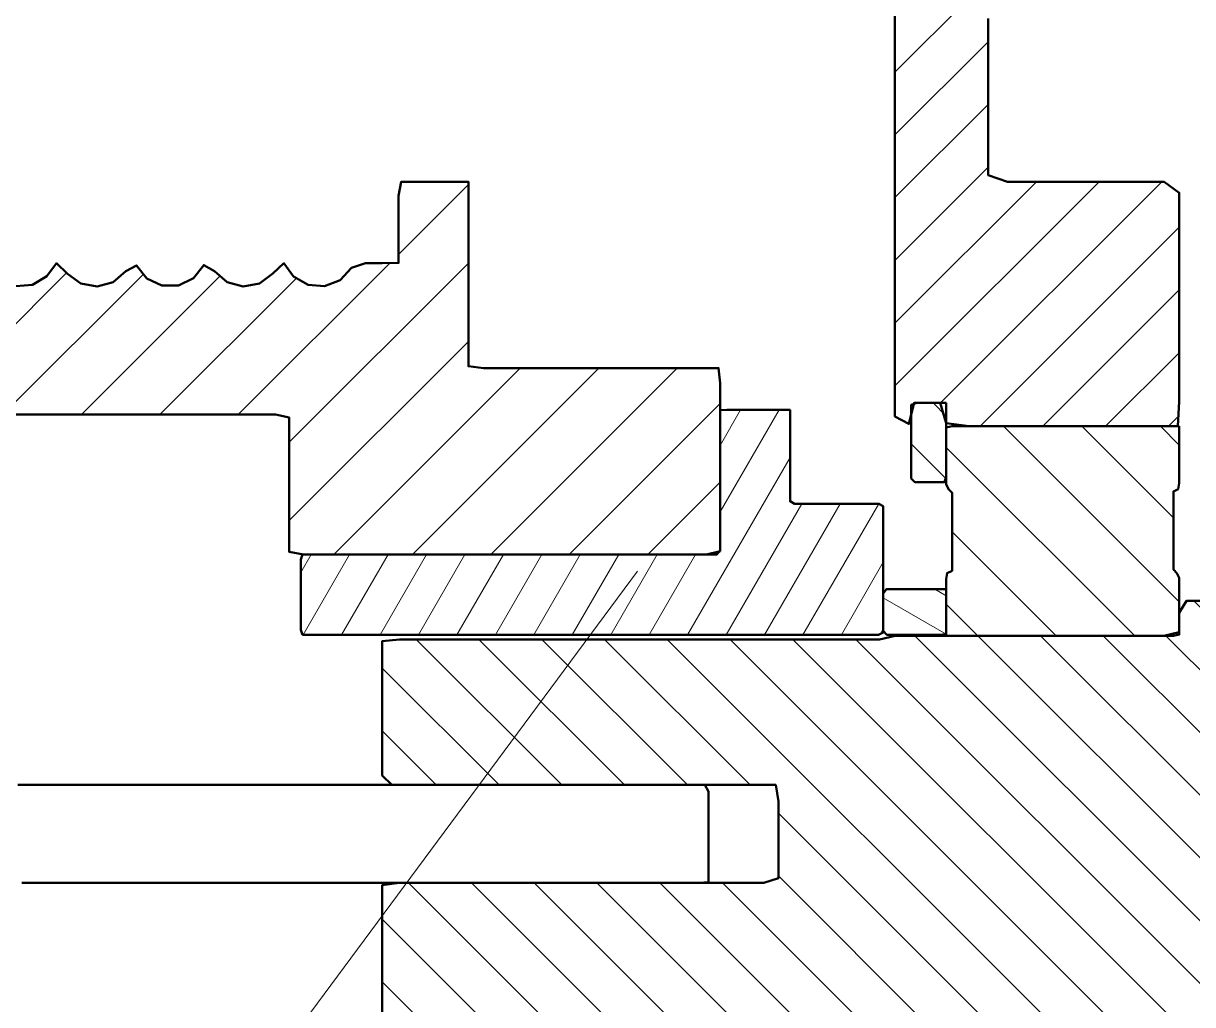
# Model space of a CAD drawing. Header units: millimetres. Extents: x 0 to 420, y 0 to 297.
# Drawn here: x 235.6 to 285.8, y 138.7 to 180.8 of the extents above; entities that cross this region are included whole.
import ezdxf

# ---------------------------------------------------------------- set-up
doc = ezdxf.new("R2010")
doc.units = ezdxf.units.MM
for name, color, linetype, lineweight in [('DIM', 3, 'CONTINUOUS', 18), ('HATCH', 8, 'CONTINUOUS', 13), ('VISIBLE', 7, 'CONTINUOUS', 50)]:
    doc.layers.add(name, color=color, linetype=linetype, lineweight=lineweight)

msp = doc.modelspace()

# ---------------------------------------------------------------- hatches: boundary and pattern name
at = {"layer": 'HATCH'}
h = msp.add_hatch(dxfattribs=at)
h.set_pattern_fill('ANSI31', scale=0.6)
h.paths.add_polyline_path([(273, 234.5), (273, 233.38), (273, 232.259), (273, 231.139), (273, 230.019), (273, 228.898), (273, 227.778), (273, 226.658), (273, 225.538), (273, 224.417), (273, 223.297), (273, 222.177), (273, 221.056), (273, 219.936), (273, 218.816), (273, 217.695), (273, 216.575), (273, 215.455), (273, 214.335), (273, 213.214), (273, 212.094), (273, 210.974), (273, 209.853), (273, 208.733), (273, 207.613), (273, 206.492), (273, 205.372), (273, 204.252), (273, 203.132), (273, 202.011), (273, 200.891), (273, 199.771), (273, 198.65), (273, 197.53), (273, 196.41), (273, 195.289), (273, 194.169), (273, 193.049), (273, 191.929), (273, 190.808), (273, 189.688), (273, 188.568), (273, 187.447), (273, 186.327), (273, 185.207), (273, 184.086), (273, 182.966), (273, 181.846), (273, 180.726), (273, 179.605), (273, 178.485), (273, 177.365), (273, 176.244), (273, 175.124), (273, 174.004), (273, 172.883), (273, 171.763), (273, 170.643), (273, 169.523), (273, 168.402), (273, 167.282), (273, 166.162), (273, 165.041), (273, 163.921), (273.6, 163.599), (273.82, 164.5), (274.94, 164.5), (275.2, 163.64), (276.18, 163.5), (277.301, 163.5), (278.421, 163.5), (279.541, 163.5), (280.662, 163.5), (281.782, 163.5), (282.902, 163.5), (284.023, 163.5), (285.143, 163.5), (285.2, 164.563), (285.2, 165.683), (285.2, 166.804), (285.2, 167.924), (285.2, 169.044), (285.2, 170.165), (285.2, 171.285), (285.2, 172.405), (285.2, 173.526), (284.554, 174), (283.434, 174), (282.314, 174), (281.193, 174), (280.073, 174), (278.953, 174), (277.832, 174), (277, 174.288), (277, 175.408), (277, 176.529), (277, 177.649), (277, 178.769), (277, 179.889), (277, 181.01), (277, 182.13), (277, 183.25), (277, 184.371), (277, 185.491), (277, 186.611), (277, 187.732), (277, 188.852), (277, 189.972), (277, 191.092), (277.213, 192), (278.333, 192), (279.453, 192), (280.574, 192), (281.694, 192), (282.814, 192), (283.935, 192), (285.055, 192), (286.175, 192), (287.295, 192), (288.416, 192), (289, 192.536), (289.285, 193.371), (290.406, 193.371), (291.526, 193.371), (292.646, 193.371), (293.767, 193.371), (294.887, 193.371), (296.007, 193.371), (297.127, 193.371), (298.248, 193.371), (299.368, 193.371), (300.488, 193.371), (301.609, 193.371), (302.729, 193.371), (303.849, 193.371), (304.97, 193.371), (306.09, 193.371), (307.21, 193.371), (308.331, 193.371), (309.451, 193.371), (310.571, 193.371), (311.691, 193.371), (312.812, 193.371), (313.932, 193.371), (315.052, 193.371), (316.173, 193.371), (317.293, 193.371), (318.413, 193.371), (319.534, 193.371), (320.654, 193.371), (321.774, 193.371), (322.894, 193.371), (324.015, 193.371), (325.135, 193.371), (326.255, 193.371), (327.376, 193.371), (328.496, 193.371), (329.616, 193.371), (330.737, 193.371), (331.857, 193.371), (332.977, 193.371), (334.097, 193.371), (335.218, 193.371), (336.338, 193.371), (337.458, 193.371), (338.579, 193.371), (339.699, 193.371), (340.819, 193.371), (341.94, 193.371), (343.06, 193.371), (344.18, 193.371), (345.3, 193.371), (346.421, 193.371), (347.541, 193.371), (348.661, 193.371), (349, 194.153), (349, 195.273), (349, 196.393), (347.886, 196.4), (346.766, 196.4), (345.646, 196.4), (344.526, 196.4), (343.405, 196.4), (342.285, 196.4), (341.165, 196.4), (340.044, 196.4), (338.924, 196.4), (337.804, 196.4), (336.683, 196.4), (335.563, 196.4), (334.443, 196.4), (333.323, 196.4), (332.202, 196.4), (331.082, 196.4), (329.962, 196.4), (328.841, 196.4), (327.721, 196.4), (326.601, 196.4), (325.48, 196.4), (324.36, 196.4), (323.24, 196.4), (322.12, 196.4), (320.999, 196.4), (319.879, 196.4), (318.759, 196.4), (317.638, 196.4), (316.518, 196.4), (315.398, 196.4), (314.277, 196.4), (313.157, 196.4), (312.037, 196.4), (310.917, 196.4), (309.796, 196.4), (308.676, 196.4), (307.556, 196.4), (306.435, 196.4), (305.315, 196.4), (304.195, 196.4), (303.074, 196.4), (301.954, 196.4), (300.834, 196.4), (299.714, 196.4), (298.593, 196.4), (297.473, 196.4), (296.353, 196.4), (295.232, 196.4), (294.112, 196.4), (292.992, 196.4), (291.871, 196.4), (290.751, 196.4), (289.631, 196.4), (288.511, 196.4), (287.39, 196.4), (286.5, 196.63), (286.5, 197.75), (286.5, 198.871), (286.5, 199.991), (286.5, 201.111), (286.5, 202.232), (286.5, 203.352), (286.5, 204.472), (286.5, 205.592), (286.5, 206.713), (286.5, 207.833), (286.5, 208.953), (286.5, 210.074), (286.5, 211.194), (286.5, 212.314), (286.5, 213.435), (286.5, 214.555), (286.5, 215.675), (286.5, 216.795), (286.5, 217.916), (286.5, 219.036), (286.5, 220.156), (286.5, 221.277), (286.5, 222.397), (286.5, 223.517), (286.5, 224.638), (286.5, 225.758), (286.5, 226.878), (286.5, 227.998), (286.5, 229.119), (286.5, 230.239), (286.5, 231.359), (287.48, 231.5), (288.6, 231.5), (289.72, 231.5), (290.841, 231.5), (291.961, 231.5), (293.081, 231.5), (294.202, 231.5), (295.322, 231.5), (296.442, 231.5), (297.562, 231.5), (298.683, 231.5), (299.803, 231.5), (300.923, 231.5), (302.044, 231.5), (303.164, 231.5), (304.284, 231.5), (305.405, 231.5), (306.525, 231.5), (307.645, 231.5), (308.765, 231.5), (309.886, 231.5), (311.006, 231.5), (312.126, 231.5), (313.247, 231.5), (314.367, 231.5), (315.487, 231.5), (316.608, 231.5), (317.728, 231.5), (318.848, 231.5), (319.968, 231.5), (321.089, 231.5), (322.209, 231.5), (323.329, 231.5), (324.45, 231.5), (325.57, 231.5), (326.69, 231.5), (327.811, 231.5), (328.931, 231.5), (330.051, 231.5), (331.171, 231.5), (332.292, 231.5), (333.412, 231.5), (334.532, 231.5), (335.653, 231.5), (336.773, 231.5), (337.893, 231.5), (339.014, 231.5), (340.134, 231.5), (341.254, 231.5), (342.374, 231.5), (343.495, 231.5), (344.615, 231.5), (345.735, 231.5), (346.856, 231.5), (347.976, 231.5), (349, 231.596), (349, 232.717), (349, 233.837), (348.543, 234.5), (347.423, 234.5), (346.302, 234.5), (345.182, 234.5), (344.062, 234.5), (342.941, 234.5), (341.821, 234.5), (340.701, 234.5), (339.58, 234.5), (338.46, 234.5), (337.34, 234.5), (336.22, 234.5), (335.099, 234.5), (333.979, 234.5), (332.859, 234.5), (331.738, 234.5), (330.618, 234.5), (330.298, 233.7), (329.177, 233.7), (328.057, 233.7), (327.737, 234.5), (326.617, 234.5), (325.496, 234.5), (324.376, 234.5), (323.5, 234.256), (322.935, 233.7), (321.815, 233.7), (321, 234.005), (320.374, 234.5), (319.254, 234.5), (318.134, 234.5), (317.014, 234.5), (316.5, 233.893), (315.573, 233.7), (314.453, 233.7), (314, 234.368), (313.012, 234.5), (311.892, 234.5), (310.771, 234.5), (309.651, 234.5), (309.331, 233.7), (308.211, 233.7), (307.09, 233.7), (306.77, 234.5), (305.65, 234.5), (304.529, 234.5), (303.409, 234.5), (302.5, 234.289), (301.968, 233.7), (300.848, 233.7), (300, 233.972), (299.408, 234.5), (298.287, 234.5), (297.167, 234.5), (296.047, 234.5), (295.5, 233.926), (294.606, 233.7), (293.486, 233.7), (293, 234.335), (292.045, 234.5), (290.925, 234.5), (289.805, 234.5), (288.684, 234.5), (287.564, 234.5), (286.444, 234.5), (285.323, 234.5), (284.203, 234.5), (283.083, 234.5), (281.962, 234.5), (280.842, 234.5), (279.722, 234.5), (278.602, 234.5), (277.481, 234.5), (276.361, 234.5), (275.241, 234.5), (274.12, 234.5), (273, 234.5)])
h = msp.add_hatch(dxfattribs=at)
h.set_pattern_fill('ANSI31', scale=0.75)
h.paths.add_polyline_path([(254.7, 174), (253.979, 174), (253.259, 174), (252.538, 174), (251.818, 174), (251.7, 173.397), (251.7, 172.677), (251.7, 171.956), (251.7, 171.235), (251.7, 170.515), (250.994, 170.5), (250.274, 170.5), (249.678, 170.3), (249.192, 169.778), (248.526, 169.519), (247.814, 169.576), (247.198, 169.937), (246.781, 170.5), (246.31, 170.061), (245.736, 169.636), (245.034, 169.503), (244.345, 169.689), (243.806, 170.157), (243.341, 170.419), (242.9, 169.857), (242.258, 169.543), (241.544, 169.539), (240.9, 169.848), (240.454, 170.407), (239.992, 170.167), (239.456, 169.695), (238.768, 169.504), (238.066, 169.631), (237.489, 170.051), (237.022, 170.5), (236.601, 169.945), (235.988, 169.579), (235.276, 169.517), (234.609, 169.77), (234.118, 170.289), (233.666, 170.279), (233.171, 169.764), (232.502, 169.515), (231.791, 169.582), (231.18, 169.953), (230.756, 170.5), (230.293, 170.043), (229.713, 169.627), (229.01, 169.505), (228.323, 169.701), (227.791, 170.176), (227.331, 170.396), (226.881, 169.841), (226.235, 169.537), (225.52, 169.546), (224.881, 169.865), (224.445, 170.43), (223.977, 170.147), (223.434, 169.684), (222.744, 169.503), (222.043, 169.64), (221.472, 170.069), (220.997, 170.5), (220.583, 169.929), (219.964, 169.572), (219.252, 169.521), (218.589, 169.784), (218.106, 170.31), (217.653, 170.258), (217.151, 169.75), (216.478, 169.511), (215.768, 169.59), (215.163, 169.971), (214.732, 170.5), (214.277, 170.025), (213.69, 169.618), (212.985, 169.506), (212.302, 169.713), (211.776, 170.196), (211.321, 170.374), (210.862, 169.826), (210.21, 169.533), (209.497, 169.552), (208.863, 169.881), (208.435, 170.452), (207.963, 170.128), (207.413, 169.672), (206.719, 169.501), (206.021, 169.65), (205.456, 170.088), (204.975, 170.497), (204.564, 169.913), (203.941, 169.566), (203.228, 169.525), (202.569, 169.798), (202.094, 170.331), (201.641, 170.237), (201.131, 169.736), (200.454, 169.509), (199.745, 169.599), (199.147, 169.989), (198.707, 170.5), (198.26, 170.007), (197.668, 169.608), (196.961, 169.507), (196.28, 169.724), (195.762, 170.216), (195.308, 170.353), (194.842, 169.812), (194.186, 169.529), (193.473, 169.559), (192.844, 169.897), (192.425, 170.474), (191.948, 170.108), (191.391, 169.66), (190.695, 169.5), (189.999, 169.66), (189.442, 170.108), (188.965, 170.474), (188.546, 169.897), (187.917, 169.559), (187.204, 169.529), (186.548, 169.812), (186.082, 170.353), (185.455, 170.5), (184.735, 170.5), (184.5, 170.986), (184.5, 171.706), (184.5, 172.427), (184.5, 173.147), (184.5, 173.868), (183.911, 174), (183.191, 174), (182.47, 174), (181.75, 174), (181.029, 174), (180.309, 174), (179.588, 174), (178.867, 174), (178.5, 173.647), (178.5, 172.926), (178.5, 172.206), (178.5, 171.485), (178.5, 170.765), (178.5, 170.044), (178.5, 169.323), (178.5, 168.603), (178.5, 167.882), (178.5, 167.162), (178.5, 166.441), (178.5, 165.721), (178.5, 165), (178.5, 164.28), (178.5, 163.559), (178.5, 162.838), (178.5, 162.118), (178.5, 161.397), (178.5, 160.677), (178.5, 159.956), (178.5, 159.236), (178.5, 158.515), (178.5, 157.794), (178.5, 157.074), (178.5, 156.353), (178.133, 156), (177.412, 156), (177, 155.692), (177, 154.971), (176.75, 154.5), (176.03, 154.5), (175.309, 154.5), (174.589, 154.5), (173.868, 154.5), (173.148, 154.5), (172.427, 154.5), (171.707, 154.5), (170.986, 154.5), (170.265, 154.5), (169.545, 154.5), (168.824, 154.5), (168.104, 154.5), (167.383, 154.5), (167.05, 154.113), (166.342, 154.1), (165.95, 154.429), (165.301, 154.5), (165.2, 153.88), (165.2, 153.16), (165.2, 152.439), (165.2, 151.719), (165.202, 151), (165.923, 151), (166.643, 151), (167.364, 151), (168.084, 151), (168.805, 151), (169.525, 151), (170.246, 151), (170.966, 151), (171.687, 151), (172.408, 151), (173.128, 151), (173.849, 151), (174.569, 151), (175.29, 151), (176.01, 151), (176.731, 151), (177.452, 151), (178.172, 151), (178.893, 151), (179.613, 151), (180.334, 151), (181.054, 151), (181.775, 151), (182.496, 151), (183.216, 151), (183.937, 151), (184.657, 151), (185.378, 151), (186.098, 151), (186.819, 151), (187.539, 151), (188.26, 151), (188.981, 151), (189.701, 151), (190.422, 151), (191.142, 151), (191.863, 151), (192.583, 151), (193.304, 151), (194.025, 151), (194.745, 151), (195, 150.534), (195, 149.814), (195, 149.093), (195.377, 148.75), (196.098, 148.75), (196.818, 148.75), (197.539, 148.75), (198.26, 148.75), (198.98, 148.75), (199.701, 148.75), (200.421, 148.75), (201, 148.892), (201, 149.612), (201, 150.333), (201, 151.054), (201, 151.774), (201, 152.495), (201, 153.215), (201, 153.936), (201, 154.656), (201, 155.377), (201, 156.098), (201, 156.818), (201, 157.539), (201, 158.259), (201, 158.98), (201, 159.7), (201, 160.421), (201, 161.141), (201, 161.862), (201, 162.583), (201, 163.303), (201.024, 164), (201.744, 164), (202.465, 164), (203.185, 164), (203.906, 164), (204.627, 164), (205.347, 164), (206.068, 164), (206.788, 164), (207.509, 164), (208.229, 164), (208.95, 164), (209.671, 164), (210.391, 164), (211.112, 164), (211.832, 164), (212.553, 164), (213.273, 164), (213.994, 164), (214.714, 164), (215.435, 164), (216.156, 164), (216.876, 164), (217.597, 164), (218.317, 164), (219.038, 164), (219.758, 164), (220.479, 164), (221.2, 164), (221.92, 164), (222.641, 164), (223.361, 164), (224.082, 164), (224.802, 164), (225.523, 164), (226.244, 164), (226.964, 164), (227.685, 164), (228.405, 164), (229.126, 164), (229.846, 164), (230.567, 164), (231.287, 164), (232.008, 164), (232.729, 164), (233.449, 164), (234.17, 164), (234.89, 164), (235.611, 164), (236.331, 164), (237.052, 164), (237.773, 164), (238.493, 164), (239.214, 164), (239.934, 164), (240.655, 164), (241.375, 164), (242.096, 164), (242.817, 164), (243.537, 164), (244.258, 164), (244.978, 164), (245.699, 164), (246.419, 164), (247.01, 163.87), (247.01, 163.15), (247.01, 162.429), (247.01, 161.708), (247.01, 160.988), (247.01, 160.267), (247.01, 159.547), (247.01, 158.826), (247.01, 158.106), (247.625, 158), (248.346, 158), (249.066, 158), (249.787, 158), (250.507, 158), (251.228, 158), (251.948, 158), (252.669, 158), (253.389, 158), (254.11, 158), (254.831, 158), (255.551, 158), (256.272, 158), (256.992, 158), (257.713, 158), (258.433, 158), (259.154, 158), (259.875, 158), (260.595, 158), (261.316, 158), (262.036, 158), (262.757, 158), (263.477, 158), (264.198, 158), (264.919, 158), (265.5, 158.139), (265.5, 158.86), (265.5, 159.58), (265.5, 160.301), (265.5, 161.021), (265.5, 161.742), (265.5, 162.462), (265.5, 163.183), (265.5, 163.904), (265.5, 164.624), (265.5, 165.345), (265.435, 166), (264.714, 166), (263.994, 166), (263.273, 166), (262.552, 166), (261.832, 166), (261.111, 166), (260.391, 166), (259.67, 166), (258.95, 166), (258.229, 166), (257.508, 166), (256.788, 166), (256.067, 166), (255.347, 166), (254.7, 166.074), (254.7, 166.794), (254.7, 167.515), (254.7, 168.235), (254.7, 168.956), (254.7, 169.677), (254.7, 170.397), (254.7, 171.118), (254.7, 171.838), (254.7, 172.559), (254.7, 173.279), (254.7, 174)])
h = msp.add_hatch(dxfattribs=at)
h.set_pattern_fill('ANSI31', scale=0.45, angle=15)
h.paths.add_polyline_path([(268.5, 164.2), (268.199, 164.2), (267.897, 164.2), (267.596, 164.2), (267.295, 164.2), (266.993, 164.2), (266.692, 164.2), (266.391, 164.2), (266.089, 164.2), (265.788, 164.2), (265.5, 164.187), (265.5, 163.885), (265.5, 163.584), (265.5, 163.283), (265.5, 162.981), (265.5, 162.68), (265.5, 162.379), (265.5, 162.077), (265.5, 161.776), (265.5, 161.475), (265.5, 161.173), (265.5, 160.872), (265.5, 160.571), (265.5, 160.269), (265.5, 159.968), (265.5, 159.667), (265.5, 159.365), (265.5, 159.064), (265.5, 158.763), (265.5, 158.461), (265.5, 158.16), (265.358, 158), (265.057, 158), (264.756, 158), (264.454, 158), (264.153, 158), (263.852, 158), (263.55, 158), (263.249, 158), (262.948, 158), (262.646, 158), (262.345, 158), (262.044, 158), (261.742, 158), (261.441, 158), (261.14, 158), (260.838, 158), (260.537, 158), (260.236, 158), (259.934, 158), (259.633, 158), (259.332, 158), (259.03, 158), (258.729, 158), (258.428, 158), (258.126, 158), (257.825, 158), (257.524, 158), (257.222, 158), (256.921, 158), (256.62, 158), (256.318, 158), (256.017, 158), (255.716, 158), (255.414, 158), (255.113, 158), (254.812, 158), (254.51, 158), (254.209, 158), (253.908, 158), (253.606, 158), (253.305, 158), (253.004, 158), (252.702, 158), (252.401, 158), (252.1, 158), (251.798, 158), (251.497, 158), (251.196, 158), (250.894, 158), (250.593, 158), (250.292, 158), (249.99, 158), (249.689, 158), (249.388, 158), (249.086, 158), (248.785, 158), (248.484, 158), (248.182, 158), (247.881, 158), (247.579, 158), (247.5, 157.778), (247.5, 157.477), (247.5, 157.175), (247.5, 156.874), (247.5, 156.573), (247.5, 156.271), (247.5, 155.97), (247.5, 155.669), (247.5, 155.367), (247.5, 155.066), (247.5, 154.765), (247.583, 154.546), (247.884, 154.546), (248.185, 154.546), (248.487, 154.546), (248.788, 154.546), (249.089, 154.546), (249.391, 154.546), (249.692, 154.546), (249.993, 154.546), (250.295, 154.546), (250.596, 154.546), (250.897, 154.546), (251.199, 154.546), (251.5, 154.546), (251.801, 154.546), (252.103, 154.546), (252.404, 154.546), (252.705, 154.546), (253.007, 154.546), (253.308, 154.546), (253.609, 154.546), (253.911, 154.546), (254.212, 154.546), (254.513, 154.546), (254.815, 154.546), (255.116, 154.546), (255.417, 154.546), (255.719, 154.546), (256.02, 154.546), (256.321, 154.546), (256.623, 154.546), (256.924, 154.546), (257.225, 154.546), (257.527, 154.546), (257.828, 154.546), (258.129, 154.546), (258.431, 154.546), (258.732, 154.546), (259.033, 154.546), (259.335, 154.546), (259.636, 154.546), (259.937, 154.546), (260.239, 154.546), (260.54, 154.546), (260.842, 154.546), (261.143, 154.546), (261.444, 154.546), (261.746, 154.546), (262.047, 154.546), (262.348, 154.546), (262.65, 154.546), (262.951, 154.546), (263.252, 154.546), (263.554, 154.546), (263.855, 154.546), (264.156, 154.546), (264.458, 154.546), (264.759, 154.546), (265.06, 154.546), (265.362, 154.546), (265.663, 154.546), (265.964, 154.546), (266.266, 154.546), (266.567, 154.546), (266.868, 154.546), (267.17, 154.546), (267.471, 154.546), (267.772, 154.546), (268.074, 154.546), (268.375, 154.546), (268.676, 154.546), (268.978, 154.546), (269.279, 154.546), (269.58, 154.546), (269.882, 154.546), (270.183, 154.546), (270.484, 154.546), (270.786, 154.546), (271.087, 154.546), (271.388, 154.546), (271.69, 154.546), (271.991, 154.546), (272.292, 154.546), (272.5, 154.64), (272.5, 154.941), (272.5, 155.242), (272.5, 155.544), (272.5, 155.845), (272.5, 156.146), (272.5, 156.448), (272.5, 156.749), (272.5, 157.05), (272.5, 157.352), (272.5, 157.653), (272.5, 157.954), (272.5, 158.256), (272.5, 158.557), (272.5, 158.858), (272.5, 159.16), (272.5, 159.461), (272.5, 159.763), (272.5, 160.064), (272.312, 160.177), (272.01, 160.177), (271.709, 160.177), (271.408, 160.177), (271.106, 160.177), (270.805, 160.177), (270.504, 160.177), (270.202, 160.177), (269.901, 160.177), (269.6, 160.177), (269.298, 160.177), (268.997, 160.177), (268.696, 160.177), (268.5, 160.283), (268.5, 160.584), (268.5, 160.885), (268.5, 161.187), (268.5, 161.488), (268.5, 161.789), (268.5, 162.091), (268.5, 162.392), (268.5, 162.693), (268.5, 162.995), (268.5, 163.296), (268.5, 163.597), (268.5, 163.899), (268.5, 164.2)])
h = msp.add_hatch(dxfattribs=at)
h.set_pattern_fill('ANSI31', scale=0.6, angle=90)
h.paths.add_polyline_path([(275.2, 164.5), (274.884, 164.5), (274.568, 164.5), (274.252, 164.5), (273.935, 164.5), (273.7, 164.419), (273.7, 164.103), (273.7, 163.787), (273.7, 163.471), (273.7, 163.155), (273.7, 162.839), (273.7, 162.523), (273.7, 162.206), (273.7, 161.89), (273.7, 161.574), (273.7, 161.258), (273.858, 161.1), (274.174, 161.1), (274.49, 161.1), (274.806, 161.1), (275.123, 161.1), (275.2, 161.339), (275.2, 161.655), (275.2, 161.971), (275.2, 162.287), (275.2, 162.603), (275.2, 162.919), (275.2, 163.235), (275.2, 163.552), (275.2, 163.868), (275.2, 164.184), (275.2, 164.5)])
h = msp.add_hatch(dxfattribs=at)
h.set_pattern_fill('ANSI31', scale=0.75, angle=90)
h.paths.add_polyline_path([(285.2, 163.5), (284.895, 163.5), (284.591, 163.5), (284.286, 163.5), (283.981, 163.5), (283.677, 163.5), (283.372, 163.5), (283.067, 163.5), (282.763, 163.5), (282.458, 163.5), (282.153, 163.5), (281.848, 163.5), (281.544, 163.5), (281.239, 163.5), (280.934, 163.5), (280.63, 163.5), (280.325, 163.5), (280.02, 163.5), (279.716, 163.5), (279.411, 163.5), (279.106, 163.5), (278.802, 163.5), (278.497, 163.5), (278.192, 163.5), (277.888, 163.5), (277.583, 163.5), (277.278, 163.5), (276.973, 163.5), (276.669, 163.5), (276.364, 163.5), (276.059, 163.5), (275.755, 163.5), (275.45, 163.5), (275.2, 163.445), (275.2, 163.141), (275.2, 162.836), (275.2, 162.531), (275.2, 162.227), (275.2, 161.922), (275.2, 161.617), (275.2, 161.313), (275.2, 161.008), (275.297, 160.8), (275.45, 160.648), (275.45, 160.344), (275.45, 160.039), (275.45, 159.734), (275.45, 159.43), (275.45, 159.125), (275.45, 158.82), (275.45, 158.516), (275.45, 158.211), (275.45, 157.906), (275.45, 157.602), (275.45, 157.297), (275.242, 157.2), (275.2, 156.938), (275.2, 156.633), (275.2, 156.328), (275.2, 156.023), (275.2, 155.719), (275.2, 155.414), (275.2, 155.109), (275.2, 154.805), (275.2, 154.5), (275.505, 154.5), (275.809, 154.5), (276.114, 154.5), (276.419, 154.5), (276.723, 154.5), (277.028, 154.5), (277.333, 154.5), (277.637, 154.5), (277.942, 154.5), (278.247, 154.5), (278.552, 154.5), (278.856, 154.5), (279.161, 154.5), (279.466, 154.5), (279.77, 154.5), (280.075, 154.5), (280.38, 154.5), (280.684, 154.5), (280.989, 154.5), (281.294, 154.5), (281.598, 154.5), (281.903, 154.5), (282.208, 154.5), (282.512, 154.5), (282.817, 154.5), (283.122, 154.5), (283.427, 154.5), (283.731, 154.5), (284.036, 154.5), (284.341, 154.5), (284.645, 154.5), (284.95, 154.5), (285.2, 154.555), (285.2, 154.859), (285.2, 155.164), (285.2, 155.469), (285.2, 155.773), (285.2, 156.078), (285.2, 156.383), (285.2, 156.688), (285.2, 156.992), (285.103, 157.2), (284.95, 157.352), (284.95, 157.656), (284.95, 157.961), (284.95, 158.266), (284.95, 158.57), (284.95, 158.875), (284.95, 159.18), (284.95, 159.484), (284.95, 159.789), (284.95, 160.094), (284.95, 160.398), (284.95, 160.703), (285.158, 160.8), (285.2, 161.062), (285.2, 161.367), (285.2, 161.672), (285.2, 161.977), (285.2, 162.281), (285.2, 162.586), (285.2, 162.891), (285.2, 163.195), (285.2, 163.5)])
h = msp.add_hatch(dxfattribs=at)
h.set_pattern_fill('ANSI31', scale=0.6, angle=90)
h.paths.add_polyline_path([(320.1, 156), (319.276, 156), (318.453, 156), (317.629, 156), (316.806, 156), (315.982, 156), (315.159, 156), (314.335, 156), (313.512, 156), (312.688, 156), (311.864, 156), (311.041, 156), (310.217, 156), (309.394, 156), (308.57, 156), (307.747, 156), (306.923, 156), (306.099, 156), (305.276, 156), (304.452, 156), (303.629, 156), (302.805, 156), (301.982, 156), (301.158, 156), (300.335, 156), (299.511, 156), (298.687, 156), (297.864, 156), (297.04, 156), (296.217, 156), (295.393, 156), (294.57, 156), (293.746, 156), (292.923, 156), (292.099, 156), (291.275, 156), (290.452, 156), (289.628, 156), (288.805, 156), (287.981, 156), (287.158, 156), (286.334, 156), (285.511, 156), (285.2, 155.487), (285.2, 154.663), (284.54, 154.5), (283.716, 154.5), (282.893, 154.5), (282.069, 154.5), (281.246, 154.5), (280.422, 154.5), (279.598, 154.5), (278.775, 154.5), (277.951, 154.5), (277.128, 154.5), (276.304, 154.5), (275.481, 154.5), (274.657, 154.5), (273.834, 154.5), (273.01, 154.5), (272.335, 154.351), (271.512, 154.351), (270.688, 154.351), (269.864, 154.351), (269.041, 154.351), (268.217, 154.351), (267.394, 154.351), (266.57, 154.351), (265.747, 154.351), (264.923, 154.351), (264.1, 154.351), (263.276, 154.351), (262.452, 154.351), (261.629, 154.351), (260.805, 154.351), (259.982, 154.351), (259.158, 154.351), (258.335, 154.351), (257.511, 154.351), (256.688, 154.351), (255.864, 154.351), (255.04, 154.351), (254.217, 154.351), (253.393, 154.351), (252.57, 154.351), (251.746, 154.351), (251, 154.274), (251, 153.45), (251, 152.627), (251, 151.803), (251, 150.98), (251, 150.156), (251, 149.333), (251, 148.509), (251.415, 148.1), (252.238, 148.1), (253.062, 148.1), (253.885, 148.1), (254.709, 148.1), (255.532, 148.1), (256.356, 148.1), (257.179, 148.1), (258.003, 148.1), (258.827, 148.1), (259.65, 148.1), (260.474, 148.1), (261.297, 148.1), (262.121, 148.1), (262.944, 148.1), (263.768, 148.1), (264.591, 148.1), (265.415, 148.1), (266.239, 148.1), (267.062, 148.1), (267.886, 148.1), (268, 147.391), (268, 146.567), (268, 145.744), (268, 144.92), (268, 144.096), (267.373, 143.9), (266.549, 143.9), (265.726, 143.9), (264.902, 143.9), (264.079, 143.9), (263.255, 143.9), (262.432, 143.9), (261.608, 143.9), (260.784, 143.9), (259.961, 143.9), (259.137, 143.9), (258.314, 143.9), (257.49, 143.9), (256.667, 143.9), (255.843, 143.9), (255.02, 143.9), (254.196, 143.9), (253.372, 143.9), (252.549, 143.9), (251.725, 143.9), (251, 143.802), (251, 142.978), (251, 142.155), (251, 141.331), (251, 140.508), (251, 139.684), (251, 138.86), (251, 138.037), (251.435, 137.649), (252.259, 137.649), (253.083, 137.649), (253.906, 137.649), (254.73, 137.649), (255.553, 137.649), (256.377, 137.649), (257.2, 137.649), (258.024, 137.649), (258.847, 137.649), (259.671, 137.649), (260.495, 137.649), (261.318, 137.649), (262.142, 137.649), (262.965, 137.649), (263.789, 137.649), (264.612, 137.649), (265.436, 137.649), (266.259, 137.649), (267.083, 137.649), (267.907, 137.649), (268.73, 137.649), (269.554, 137.649), (270.377, 137.649), (271.201, 137.649), (272.024, 137.649), (272.699, 137.5), (273.523, 137.5), (274.346, 137.5), (275.17, 137.5), (275.993, 137.5), (276.817, 137.5), (277.641, 137.5), (278.464, 137.5), (279.288, 137.5), (280.111, 137.5), (280.935, 137.5), (281.758, 137.5), (282.582, 137.5), (283.406, 137.5), (284.229, 137.5), (285.053, 137.5), (285.2, 136.824), (285.2, 136), (286.023, 136), (286.847, 136), (287.67, 136), (288.494, 136), (289.318, 136), (290.141, 136), (290.965, 136), (291.788, 136), (292.612, 136), (293.435, 136), (294.259, 136), (295.082, 136), (295.906, 136), (296.73, 136), (297.553, 136), (298.377, 136), (299.2, 136), (300.024, 136), (300.847, 136), (301.671, 136), (302.494, 136), (303.318, 136), (304.142, 136), (304.965, 136), (305.789, 136), (306.612, 136), (307.436, 136), (308.259, 136), (309.083, 136), (309.907, 136), (310.73, 136), (311.554, 136), (312.377, 136), (313.201, 136), (314.024, 136), (314.848, 136), (315.671, 136), (316.495, 136), (317.319, 136), (318.142, 136), (318.966, 136), (319.789, 136), (320.1, 135.487), (320.1, 134.664), (320.1, 133.84), (320.1, 133.017), (320.1, 132.193), (320.1, 131.369), (320.1, 130.546), (320.878, 130.5), (321.701, 130.5), (322.525, 130.5), (323.348, 130.5), (324.172, 130.5), (324.995, 130.5), (325.1, 131.219), (325.1, 132.043), (325.1, 132.866), (325.1, 133.69), (325.1, 134.513), (325.1, 135.337), (325.26, 136), (326.084, 136), (326.908, 136), (327.731, 136), (328.555, 136), (329.378, 136), (330.202, 136), (331.025, 136), (331.849, 136), (332.672, 136), (333.496, 136), (334.32, 136), (335.143, 136), (335.967, 136), (336.79, 136), (337.614, 136), (338.437, 136), (339.261, 136), (340.084, 136), (340.908, 136), (341.732, 136), (342.555, 136), (343.379, 136), (344.202, 136), (345.026, 136), (345.849, 136), (346.673, 136), (347.496, 136), (348.32, 136), (349.144, 136), (349.967, 136), (350.791, 136), (351.614, 136), (352.438, 136), (353.261, 136), (354, 136.085), (354, 136.909), (354.232, 137.5), (355.056, 137.5), (355.879, 137.5), (356.703, 137.5), (357.526, 137.5), (358.35, 137.5), (359.173, 137.5), (359.997, 137.5), (360.821, 137.5), (361.644, 137.5), (362.468, 137.5), (363.291, 137.5), (364.05, 137.565), (364.538, 137.9), (365.15, 137.688), (365.785, 137.5), (366.5, 137.609), (366.5, 138.433), (366.5, 139.256), (366.5, 140.08), (366.5, 140.903), (366.5, 141.727), (366.5, 142.55), (366.5, 143.374), (366.5, 144.197), (366.5, 145.021), (366.5, 145.845), (366.5, 146.668), (366.5, 147.492), (366.5, 148.315), (366.5, 149.139), (366.5, 149.962), (366.5, 150.786), (366.5, 151.61), (366.5, 152.433), (366.5, 153.257), (366.5, 154.08), (366.096, 154.5), (365.273, 154.5), (364.849, 154.1), (364.05, 154.124), (363.602, 154.5), (362.778, 154.5), (361.955, 154.5), (361.131, 154.5), (360.308, 154.5), (359.484, 154.5), (358.661, 154.5), (357.837, 154.5), (357.014, 154.5), (356.19, 154.5), (355.366, 154.5), (354.543, 154.5), (354, 154.781), (354, 155.604), (353.572, 156), (352.749, 156), (351.925, 156), (351.102, 156), (350.278, 156), (349.454, 156), (348.631, 156), (347.807, 156), (346.984, 156), (346.16, 156), (345.337, 156), (344.513, 156), (343.689, 156), (342.866, 156), (342.042, 156), (341.219, 156), (340.395, 156), (339.572, 156), (338.748, 156), (337.925, 156), (337.101, 156), (336.277, 156), (335.454, 156), (334.63, 156), (333.807, 156), (332.983, 156), (332.16, 156), (331.336, 156), (330.513, 156), (329.689, 156), (328.865, 156), (328.042, 156), (327.218, 156), (326.395, 156), (325.571, 156), (325.1, 156.352), (325.1, 157.176), (325.1, 157.999), (325.1, 158.823), (325.1, 159.647), (325.1, 160.47), (325.1, 161.294), (324.483, 161.5), (323.659, 161.5), (322.836, 161.5), (322.012, 161.5), (321.188, 161.5), (320.365, 161.5), (320.1, 160.941), (320.1, 160.118), (320.1, 159.294), (320.1, 158.471), (320.1, 157.647), (320.1, 156.824), (320.1, 156)])
h = msp.add_hatch(dxfattribs=at)
h.set_pattern_fill('ANSI31', scale=0.45, angle=105)
h.paths.add_polyline_path([(275.2, 156.5), (274.879, 156.5), (274.559, 156.5), (274.238, 156.5), (273.917, 156.5), (273.597, 156.5), (273.276, 156.5), (272.955, 156.5), (272.634, 156.5), (272.5, 156.314), (272.5, 155.993), (272.5, 155.672), (272.5, 155.352), (272.5, 155.031), (272.5, 154.71), (272.66, 154.55), (272.981, 154.55), (273.302, 154.55), (273.622, 154.55), (273.943, 154.55), (274.264, 154.55), (274.584, 154.55), (274.905, 154.55), (275.2, 154.576), (275.2, 154.897), (275.2, 155.217), (275.2, 155.538), (275.2, 155.859), (275.2, 156.179), (275.2, 156.5)])

# ---------------------------------------------------------------- linework, layer by layer
at = {"layer": 'DIM'}
msp.add_line((261.95, 157.279), (193.6, 65), dxfattribs=at)
at = {"layer": 'VISIBLE'}
for points in [[(273, 181.846), (273, 180.726), (273, 179.605), (273, 178.485), (273, 177.365), (273, 176.244), (273, 175.124), (273, 174.004), (273, 172.883), (273, 171.763), (273, 170.643), (273, 169.523), (273, 168.402), (273, 167.282), (273, 166.162), (273, 165.041), (273, 163.921), (273.6, 163.599), (273.82, 164.5), (274.94, 164.5), (275.2, 163.64), (276.18, 163.5), (277.301, 163.5), (278.421, 163.5), (279.541, 163.5), (280.662, 163.5), (281.782, 163.5), (282.902, 163.5), (284.023, 163.5), (285.143, 163.5), (285.2, 164.563), (285.2, 165.683), (285.2, 166.804), (285.2, 167.924), (285.2, 169.044), (285.2, 170.165), (285.2, 171.285), (285.2, 172.405), (285.2, 173.526), (284.554, 174), (283.434, 174), (282.314, 174), (281.193, 174), (280.073, 174), (278.953, 174), (277.832, 174), (277, 174.288), (277, 175.408), (277, 176.529), (277, 177.649), (277, 178.769), (277, 179.889), (277, 181.01)], [(234.89, 164), (235.611, 164), (236.331, 164), (237.052, 164), (237.773, 164), (238.493, 164), (239.214, 164), (239.934, 164), (240.655, 164), (241.375, 164), (242.096, 164), (242.817, 164), (243.537, 164), (244.258, 164), (244.978, 164), (245.699, 164), (246.419, 164), (247.01, 163.87), (247.01, 163.15), (247.01, 162.429), (247.01, 161.708), (247.01, 160.988), (247.01, 160.267), (247.01, 159.547), (247.01, 158.826), (247.01, 158.106), (247.625, 158), (248.346, 158), (249.066, 158), (249.787, 158), (250.507, 158), (251.228, 158), (251.948, 158), (252.669, 158), (253.389, 158), (254.11, 158), (254.831, 158), (255.551, 158), (256.272, 158), (256.992, 158), (257.713, 158), (258.433, 158), (259.154, 158), (259.875, 158), (260.595, 158), (261.316, 158), (262.036, 158), (262.757, 158), (263.477, 158), (264.198, 158), (264.919, 158), (265.5, 158.139), (265.5, 158.86), (265.5, 159.58), (265.5, 160.301), (265.5, 161.021), (265.5, 161.742), (265.5, 162.462), (265.5, 163.183), (265.5, 163.904), (265.5, 164.624), (265.5, 165.345), (265.435, 166), (264.714, 166), (263.994, 166), (263.273, 166), (262.552, 166), (261.832, 166), (261.111, 166), (260.391, 166), (259.67, 166), (258.95, 166), (258.229, 166), (257.508, 166), (256.788, 166), (256.067, 166), (255.347, 166), (254.7, 166.074), (254.7, 166.794), (254.7, 167.515), (254.7, 168.235), (254.7, 168.956), (254.7, 169.677), (254.7, 170.397), (254.7, 171.118), (254.7, 171.838), (254.7, 172.559), (254.7, 173.279), (254.7, 174), (254.7, 174), (253.979, 174), (253.259, 174), (252.538, 174), (251.818, 174), (251.7, 173.397), (251.7, 172.677), (251.7, 171.956), (251.7, 171.235), (251.7, 170.515), (250.994, 170.5), (250.274, 170.5), (249.678, 170.3), (249.192, 169.778), (248.526, 169.519), (247.814, 169.576), (247.198, 169.937), (246.781, 170.5), (246.31, 170.061), (245.736, 169.636), (245.034, 169.503), (244.345, 169.689), (243.806, 170.157), (243.341, 170.419), (242.9, 169.857), (242.258, 169.543), (241.544, 169.539), (240.9, 169.848), (240.454, 170.407), (239.992, 170.167), (239.456, 169.695), (238.768, 169.504), (238.066, 169.631), (237.489, 170.051), (237.022, 170.5), (236.601, 169.945), (235.988, 169.579), (235.276, 169.517)], [(286.334, 156), (285.511, 156), (285.2, 155.487), (285.2, 154.663), (284.54, 154.5), (283.716, 154.5), (282.893, 154.5), (282.069, 154.5), (281.246, 154.5), (280.422, 154.5), (279.598, 154.5), (278.775, 154.5), (277.951, 154.5), (277.128, 154.5), (276.304, 154.5), (275.481, 154.5), (274.657, 154.5), (273.834, 154.5), (273.01, 154.5), (272.335, 154.351), (271.512, 154.351), (270.688, 154.351), (269.864, 154.351), (269.041, 154.351), (268.217, 154.351), (267.394, 154.351), (266.57, 154.351), (265.747, 154.351), (264.923, 154.351), (264.1, 154.351), (263.276, 154.351), (262.452, 154.351), (261.629, 154.351), (260.805, 154.351), (259.982, 154.351), (259.158, 154.351), (258.335, 154.351), (257.511, 154.351), (256.688, 154.351), (255.864, 154.351), (255.04, 154.351), (254.217, 154.351), (253.393, 154.351), (252.57, 154.351), (251.746, 154.351), (251, 154.274), (251, 153.45), (251, 152.627), (251, 151.803), (251, 150.98), (251, 150.156), (251, 149.333), (251, 148.509), (251.415, 148.1), (252.238, 148.1), (253.062, 148.1), (253.885, 148.1), (254.709, 148.1), (255.532, 148.1), (256.356, 148.1), (257.179, 148.1), (258.003, 148.1), (258.827, 148.1), (259.65, 148.1), (260.474, 148.1), (261.297, 148.1), (262.121, 148.1), (262.944, 148.1), (263.768, 148.1), (264.591, 148.1), (265.415, 148.1), (266.239, 148.1), (267.062, 148.1), (267.886, 148.1), (268, 147.391), (268, 146.567), (268, 145.744), (268, 144.92), (268, 144.096), (267.373, 143.9), (266.549, 143.9), (265.726, 143.9), (264.902, 143.9), (264.079, 143.9), (263.255, 143.9), (262.432, 143.9), (261.608, 143.9), (260.784, 143.9), (259.961, 143.9), (259.137, 143.9), (258.314, 143.9), (257.49, 143.9), (256.667, 143.9), (255.843, 143.9), (255.02, 143.9), (254.196, 143.9), (253.372, 143.9), (252.549, 143.9), (251.725, 143.9), (251, 143.802), (251, 142.978), (251, 142.155), (251, 141.331), (251, 140.508), (251, 139.684), (251, 138.86), (251, 138.037)], [(235.539, 143.9), (235.972, 143.9), (236.406, 143.9), (236.839, 143.9), (237.273, 143.9), (237.706, 143.9), (238.14, 143.9), (238.573, 143.9), (239.007, 143.9), (239.441, 143.9), (239.874, 143.9), (240.308, 143.9), (240.741, 143.9), (241.175, 143.9), (241.608, 143.9), (242.042, 143.9), (242.475, 143.9), (242.909, 143.9), (243.342, 143.9), (243.776, 143.9), (244.209, 143.9), (244.643, 143.9), (245.076, 143.9), (245.51, 143.9), (245.944, 143.9), (246.377, 143.9), (246.811, 143.9), (247.244, 143.9), (247.678, 143.9), (248.111, 143.9), (248.545, 143.9), (248.978, 143.9), (249.412, 143.9), (249.845, 143.9), (250.279, 143.9), (250.712, 143.9), (251.146, 143.9), (251.579, 143.9), (252.013, 143.9), (252.447, 143.9), (252.88, 143.9), (253.314, 143.9), (253.747, 143.9), (254.181, 143.9), (254.614, 143.9), (255.048, 143.9), (255.481, 143.9), (255.915, 143.9), (256.348, 143.9), (256.782, 143.9), (257.215, 143.9), (257.649, 143.9), (258.082, 143.9), (258.516, 143.9), (258.95, 143.9), (259.383, 143.9), (259.817, 143.9), (260.25, 143.9), (260.684, 143.9), (261.117, 143.9), (261.551, 143.9), (261.984, 143.9), (262.418, 143.9), (262.851, 143.9), (263.285, 143.9), (263.718, 143.9), (264.152, 143.9), (264.585, 143.9), (265, 143.919), (265, 144.353), (265, 144.786), (265, 145.22), (265, 145.653), (265, 146.087), (265, 146.52), (265, 146.954), (265, 147.387), (265, 147.821), (264.846, 148.1), (264.412, 148.1), (263.979, 148.1), (263.545, 148.1), (263.112, 148.1), (262.678, 148.1), (262.244, 148.1), (261.811, 148.1), (261.377, 148.1), (260.944, 148.1), (260.51, 148.1), (260.077, 148.1), (259.643, 148.1), (259.21, 148.1), (258.776, 148.1), (258.343, 148.1), (257.909, 148.1), (257.476, 148.1), (257.042, 148.1), (256.608, 148.1), (256.175, 148.1), (255.741, 148.1), (255.308, 148.1), (254.874, 148.1), (254.441, 148.1), (254.007, 148.1), (253.574, 148.1), (253.14, 148.1), (252.707, 148.1), (252.273, 148.1), (251.84, 148.1), (251.406, 148.1), (250.973, 148.1), (250.539, 148.1), (250.105, 148.1), (249.672, 148.1), (249.238, 148.1), (248.805, 148.1), (248.371, 148.1), (247.938, 148.1), (247.504, 148.1), (247.071, 148.1), (246.637, 148.1), (246.204, 148.1), (245.77, 148.1), (245.337, 148.1), (244.903, 148.1), (244.47, 148.1), (244.036, 148.1), (243.602, 148.1), (243.169, 148.1), (242.735, 148.1), (242.302, 148.1), (241.868, 148.1), (241.435, 148.1), (241.001, 148.1), (240.568, 148.1), (240.134, 148.1), (239.701, 148.1), (239.267, 148.1), (238.834, 148.1), (238.4, 148.1), (237.967, 148.1), (237.533, 148.1), (237.099, 148.1), (236.666, 148.1), (236.232, 148.1), (235.799, 148.1), (235.365, 148.1)]]:
    msp.add_lwpolyline(points, dxfattribs=at)
for points in [[(268.5, 164.2), (268.199, 164.2), (267.897, 164.2), (267.596, 164.2), (267.295, 164.2), (266.993, 164.2), (266.692, 164.2), (266.391, 164.2), (266.089, 164.2), (265.788, 164.2), (265.5, 164.187), (265.5, 163.885), (265.5, 163.584), (265.5, 163.283), (265.5, 162.981), (265.5, 162.68), (265.5, 162.379), (265.5, 162.077), (265.5, 161.776), (265.5, 161.475), (265.5, 161.173), (265.5, 160.872), (265.5, 160.571), (265.5, 160.269), (265.5, 159.968), (265.5, 159.667), (265.5, 159.365), (265.5, 159.064), (265.5, 158.763), (265.5, 158.461), (265.5, 158.16), (265.358, 158), (265.057, 158), (264.756, 158), (264.454, 158), (264.153, 158), (263.852, 158), (263.55, 158), (263.249, 158), (262.948, 158), (262.646, 158), (262.345, 158), (262.044, 158), (261.742, 158), (261.441, 158), (261.14, 158), (260.838, 158), (260.537, 158), (260.236, 158), (259.934, 158), (259.633, 158), (259.332, 158), (259.03, 158), (258.729, 158), (258.428, 158), (258.126, 158), (257.825, 158), (257.524, 158), (257.222, 158), (256.921, 158), (256.62, 158), (256.318, 158), (256.017, 158), (255.716, 158), (255.414, 158), (255.113, 158), (254.812, 158), (254.51, 158), (254.209, 158), (253.908, 158), (253.606, 158), (253.305, 158), (253.004, 158), (252.702, 158), (252.401, 158), (252.1, 158), (251.798, 158), (251.497, 158), (251.196, 158), (250.894, 158), (250.593, 158), (250.292, 158), (249.99, 158), (249.689, 158), (249.388, 158), (249.086, 158), (248.785, 158), (248.484, 158), (248.182, 158), (247.881, 158), (247.579, 158), (247.5, 157.778), (247.5, 157.477), (247.5, 157.175), (247.5, 156.874), (247.5, 156.573), (247.5, 156.271), (247.5, 155.97), (247.5, 155.669), (247.5, 155.367), (247.5, 155.066), (247.5, 154.765), (247.583, 154.546), (247.884, 154.546), (248.185, 154.546), (248.487, 154.546), (248.788, 154.546), (249.089, 154.546), (249.391, 154.546), (249.692, 154.546), (249.993, 154.546), (250.295, 154.546), (250.596, 154.546), (250.897, 154.546), (251.199, 154.546), (251.5, 154.546), (251.801, 154.546), (252.103, 154.546), (252.404, 154.546), (252.705, 154.546), (253.007, 154.546), (253.308, 154.546), (253.609, 154.546), (253.911, 154.546), (254.212, 154.546), (254.513, 154.546), (254.815, 154.546), (255.116, 154.546), (255.417, 154.546), (255.719, 154.546), (256.02, 154.546), (256.321, 154.546), (256.623, 154.546), (256.924, 154.546), (257.225, 154.546), (257.527, 154.546), (257.828, 154.546), (258.129, 154.546), (258.431, 154.546), (258.732, 154.546), (259.033, 154.546), (259.335, 154.546), (259.636, 154.546), (259.937, 154.546), (260.239, 154.546), (260.54, 154.546), (260.842, 154.546), (261.143, 154.546), (261.444, 154.546), (261.746, 154.546), (262.047, 154.546), (262.348, 154.546), (262.65, 154.546), (262.951, 154.546), (263.252, 154.546), (263.554, 154.546), (263.855, 154.546), (264.156, 154.546), (264.458, 154.546), (264.759, 154.546), (265.06, 154.546), (265.362, 154.546), (265.663, 154.546), (265.964, 154.546), (266.266, 154.546), (266.567, 154.546), (266.868, 154.546), (267.17, 154.546), (267.471, 154.546), (267.772, 154.546), (268.074, 154.546), (268.375, 154.546), (268.676, 154.546), (268.978, 154.546), (269.279, 154.546), (269.58, 154.546), (269.882, 154.546), (270.183, 154.546), (270.484, 154.546), (270.786, 154.546), (271.087, 154.546), (271.388, 154.546), (271.69, 154.546), (271.991, 154.546), (272.292, 154.546), (272.5, 154.64), (272.5, 154.941), (272.5, 155.242), (272.5, 155.544), (272.5, 155.845), (272.5, 156.146), (272.5, 156.448), (272.5, 156.749), (272.5, 157.05), (272.5, 157.352), (272.5, 157.653), (272.5, 157.954), (272.5, 158.256), (272.5, 158.557), (272.5, 158.858), (272.5, 159.16), (272.5, 159.461), (272.5, 159.763), (272.5, 160.064), (272.312, 160.177), (272.01, 160.177), (271.709, 160.177), (271.408, 160.177), (271.106, 160.177), (270.805, 160.177), (270.504, 160.177), (270.202, 160.177), (269.901, 160.177), (269.6, 160.177), (269.298, 160.177), (268.997, 160.177), (268.696, 160.177), (268.5, 160.283), (268.5, 160.584), (268.5, 160.885), (268.5, 161.187), (268.5, 161.488), (268.5, 161.789), (268.5, 162.091), (268.5, 162.392), (268.5, 162.693), (268.5, 162.995), (268.5, 163.296), (268.5, 163.597), (268.5, 163.899), (268.5, 164.2)], [(275.2, 164.5), (274.884, 164.5), (274.568, 164.5), (274.252, 164.5), (273.935, 164.5), (273.7, 164.419), (273.7, 164.103), (273.7, 163.787), (273.7, 163.471), (273.7, 163.155), (273.7, 162.839), (273.7, 162.523), (273.7, 162.206), (273.7, 161.89), (273.7, 161.574), (273.7, 161.258), (273.858, 161.1), (274.174, 161.1), (274.49, 161.1), (274.806, 161.1), (275.123, 161.1), (275.2, 161.339), (275.2, 161.655), (275.2, 161.971), (275.2, 162.287), (275.2, 162.603), (275.2, 162.919), (275.2, 163.235), (275.2, 163.552), (275.2, 163.868), (275.2, 164.184), (275.2, 164.5)], [(285.2, 163.5), (284.895, 163.5), (284.591, 163.5), (284.286, 163.5), (283.981, 163.5), (283.677, 163.5), (283.372, 163.5), (283.067, 163.5), (282.763, 163.5), (282.458, 163.5), (282.153, 163.5), (281.848, 163.5), (281.544, 163.5), (281.239, 163.5), (280.934, 163.5), (280.63, 163.5), (280.325, 163.5), (280.02, 163.5), (279.716, 163.5), (279.411, 163.5), (279.106, 163.5), (278.802, 163.5), (278.497, 163.5), (278.192, 163.5), (277.888, 163.5), (277.583, 163.5), (277.278, 163.5), (276.973, 163.5), (276.669, 163.5), (276.364, 163.5), (276.059, 163.5), (275.755, 163.5), (275.45, 163.5), (275.2, 163.445), (275.2, 163.141), (275.2, 162.836), (275.2, 162.531), (275.2, 162.227), (275.2, 161.922), (275.2, 161.617), (275.2, 161.313), (275.2, 161.008), (275.297, 160.8), (275.45, 160.648), (275.45, 160.344), (275.45, 160.039), (275.45, 159.734), (275.45, 159.43), (275.45, 159.125), (275.45, 158.82), (275.45, 158.516), (275.45, 158.211), (275.45, 157.906), (275.45, 157.602), (275.45, 157.297), (275.242, 157.2), (275.2, 156.938), (275.2, 156.633), (275.2, 156.328), (275.2, 156.023), (275.2, 155.719), (275.2, 155.414), (275.2, 155.109), (275.2, 154.805), (275.2, 154.5), (275.505, 154.5), (275.809, 154.5), (276.114, 154.5), (276.419, 154.5), (276.723, 154.5), (277.028, 154.5), (277.333, 154.5), (277.637, 154.5), (277.942, 154.5), (278.247, 154.5), (278.552, 154.5), (278.856, 154.5), (279.161, 154.5), (279.466, 154.5), (279.77, 154.5), (280.075, 154.5), (280.38, 154.5), (280.684, 154.5), (280.989, 154.5), (281.294, 154.5), (281.598, 154.5), (281.903, 154.5), (282.208, 154.5), (282.512, 154.5), (282.817, 154.5), (283.122, 154.5), (283.427, 154.5), (283.731, 154.5), (284.036, 154.5), (284.341, 154.5), (284.645, 154.5), (284.95, 154.5), (285.2, 154.555), (285.2, 154.859), (285.2, 155.164), (285.2, 155.469), (285.2, 155.773), (285.2, 156.078), (285.2, 156.383), (285.2, 156.688), (285.2, 156.992), (285.103, 157.2), (284.95, 157.352), (284.95, 157.656), (284.95, 157.961), (284.95, 158.266), (284.95, 158.57), (284.95, 158.875), (284.95, 159.18), (284.95, 159.484), (284.95, 159.789), (284.95, 160.094), (284.95, 160.398), (284.95, 160.703), (285.158, 160.8), (285.2, 161.062), (285.2, 161.367), (285.2, 161.672), (285.2, 161.977), (285.2, 162.281), (285.2, 162.586), (285.2, 162.891), (285.2, 163.195), (285.2, 163.5)], [(275.2, 156.5), (274.879, 156.5), (274.559, 156.5), (274.238, 156.5), (273.917, 156.5), (273.597, 156.5), (273.276, 156.5), (272.955, 156.5), (272.634, 156.5), (272.5, 156.314), (272.5, 155.993), (272.5, 155.672), (272.5, 155.352), (272.5, 155.031), (272.5, 154.71), (272.66, 154.55), (272.981, 154.55), (273.302, 154.55), (273.622, 154.55), (273.943, 154.55), (274.264, 154.55), (274.584, 154.55), (274.905, 154.55), (275.2, 154.576), (275.2, 154.897), (275.2, 155.217), (275.2, 155.538), (275.2, 155.859), (275.2, 156.179), (275.2, 156.5)]]:
    msp.add_lwpolyline(points, close=True, dxfattribs=at)

doc.saveas('drawing.dxf')
